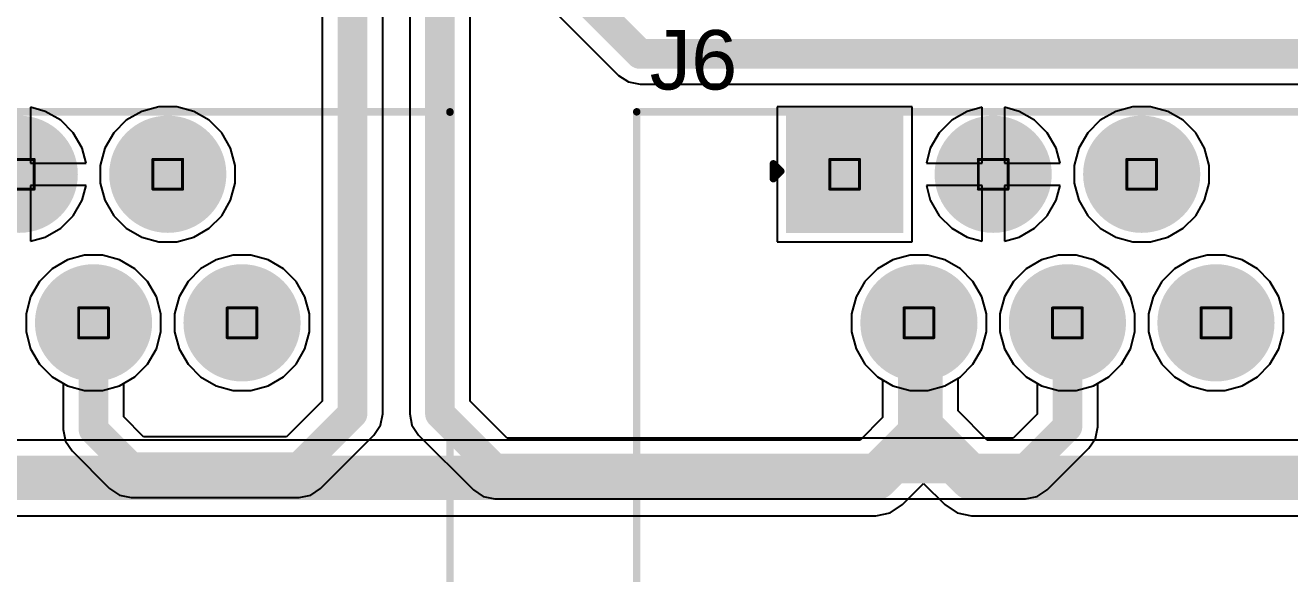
# Model space of a CAD drawing. Header units: inches. Extents: x -18 to 237, y -41 to 211.
# Drawn here: x 10.94 to 32.57, y 9.31 to 18.68 of the extents above; entities that cross this region are included whole.
import ezdxf

# ---------------------------------------------------------------- set-up
doc = ezdxf.new("R2010")
doc.units = ezdxf.units.IN
for name, color, linetype in [('Bottom Layer', 5, 'Continuous'), ('Bottom Solder', 6, 'Continuous'), ('Drill Drawing', 1, 'Continuous'), ('Multi-Layer', 9, 'Continuous'), ('Pad Holes', 156, 'Continuous'), ('Top Layer', 1, 'Continuous'), ('Top Overlay', 2, 'Continuous'), ('Top Solder', 216, 'Continuous')]:
    doc.layers.add(name, color=color, linetype=linetype)
doc.styles.add('Arial', font='', dxfattribs={"height": 0.2})
doc.styles.get('Arial').set_extended_font_data('Arial')

# ---------------------------------------------------------------- blocks, each defined once
blk = doc.blocks.new('DS1133_01_S60BPS_4')
at = {"layer": 'Bottom Layer'}
blk.add_hatch(color=5, dxfattribs=at).paths.add_polyline_path([(-4.075, 2.17), (-2.275, 2.17), (-2.275, 0.37), (-4.075, 0.37)])
h = blk.add_hatch(color=5, dxfattribs=at)
edge = h.paths.add_edge_path()
edge.add_arc((-0.635, 1.27), 0.9, 0, 360)
h = blk.add_hatch(color=5, dxfattribs=at)
edge = h.paths.add_edge_path()
edge.add_arc((1.905, 1.27), 0.9, 0, 360)
h = blk.add_hatch(color=5, dxfattribs=at)
edge = h.paths.add_edge_path()
edge.add_arc((-1.905, -1.27), 0.9, 0, 360)
h = blk.add_hatch(color=5, dxfattribs=at)
edge = h.paths.add_edge_path()
edge.add_arc((0.635, -1.27), 0.9, 0, 360)
h = blk.add_hatch(color=5, dxfattribs=at)
edge = h.paths.add_edge_path()
edge.add_arc((3.175, -1.27), 0.9, 0, 360)
at = {"layer": 'Bottom Solder'}
blk.add_hatch(color=6, dxfattribs=at).paths.add_polyline_path([(-4.177, 2.272), (-2.173, 2.272), (-2.173, 0.268), (-4.177, 0.268)])
h = blk.add_hatch(color=6, dxfattribs=at)
edge = h.paths.add_edge_path()
edge.add_arc((-0.635, 1.27), 1.002, 0, 360)
h = blk.add_hatch(color=6, dxfattribs=at)
edge = h.paths.add_edge_path()
edge.add_arc((1.905, 1.27), 1.002, 0, 360)
h = blk.add_hatch(color=6, dxfattribs=at)
edge = h.paths.add_edge_path()
edge.add_arc((-1.905, -1.27), 1.002, 0, 360)
h = blk.add_hatch(color=6, dxfattribs=at)
edge = h.paths.add_edge_path()
edge.add_arc((0.635, -1.27), 1.002, 0, 360)
h = blk.add_hatch(color=6, dxfattribs=at)
edge = h.paths.add_edge_path()
edge.add_arc((3.175, -1.27), 1.002, 0, 360)
h = blk.add_hatch(color=6, dxfattribs=at)
edge = h.paths.add_edge_path()
edge.add_arc((-5.08, -7.62), 0.102, 0, 360)
h = blk.add_hatch(color=6, dxfattribs=at)
edge = h.paths.add_edge_path()
edge.add_arc((5.08, -7.62), 0.102, 0, 360)
at = {"layer": 'Multi-Layer'}
blk.add_hatch(color=9, dxfattribs=at).paths.add_polyline_path([(-4.075, 2.17), (-2.275, 2.17), (-2.275, 0.37), (-4.075, 0.37)])
h = blk.add_hatch(color=9, dxfattribs=at)
edge = h.paths.add_edge_path()
edge.add_arc((-0.635, 1.27), 0.9, 0, 360)
h = blk.add_hatch(color=9, dxfattribs=at)
edge = h.paths.add_edge_path()
edge.add_arc((1.905, 1.27), 0.9, 0, 360)
h = blk.add_hatch(color=9, dxfattribs=at)
edge = h.paths.add_edge_path()
edge.add_arc((-1.905, -1.27), 0.9, 0, 360)
h = blk.add_hatch(color=9, dxfattribs=at)
edge = h.paths.add_edge_path()
edge.add_arc((0.635, -1.27), 0.9, 0, 360)
h = blk.add_hatch(color=9, dxfattribs=at)
edge = h.paths.add_edge_path()
edge.add_arc((3.175, -1.27), 0.9, 0, 360)
at = {"layer": 'Pad Holes'}
h = blk.add_hatch(color=7, dxfattribs=at)
edge = h.paths.add_edge_path()
edge.add_arc((-3.175, 1.27), 0.51, 0, 360)
h = blk.add_hatch(color=7, dxfattribs=at)
edge = h.paths.add_edge_path()
edge.add_arc((-0.635, 1.27), 0.51, 0, 360)
h = blk.add_hatch(color=7, dxfattribs=at)
edge = h.paths.add_edge_path()
edge.add_arc((1.905, 1.27), 0.51, 0, 360)
h = blk.add_hatch(color=7, dxfattribs=at)
edge = h.paths.add_edge_path()
edge.add_arc((-1.905, -1.27), 0.51, 0, 360)
h = blk.add_hatch(color=7, dxfattribs=at)
edge = h.paths.add_edge_path()
edge.add_arc((0.635, -1.27), 0.51, 0, 360)
h = blk.add_hatch(color=7, dxfattribs=at)
edge = h.paths.add_edge_path()
edge.add_arc((3.175, -1.27), 0.51, 0, 360)
h = blk.add_hatch(color=7, dxfattribs=at)
edge = h.paths.add_edge_path()
edge.add_arc((-5.08, -7.62), 1.585, 0, 360)
h = blk.add_hatch(color=7, dxfattribs=at)
edge = h.paths.add_edge_path()
edge.add_arc((5.08, -7.62), 1.585, 0, 360)
at = {"layer": 'Top Layer'}
blk.add_hatch(color=1, dxfattribs=at).paths.add_polyline_path([(-4.075, 2.17), (-2.275, 2.17), (-2.275, 0.37), (-4.075, 0.37)])
h = blk.add_hatch(color=1, dxfattribs=at)
edge = h.paths.add_edge_path()
edge.add_arc((-0.635, 1.27), 0.9, 0, 360)
h = blk.add_hatch(color=1, dxfattribs=at)
edge = h.paths.add_edge_path()
edge.add_arc((1.905, 1.27), 0.9, 0, 360)
h = blk.add_hatch(color=1, dxfattribs=at)
edge = h.paths.add_edge_path()
edge.add_arc((-1.905, -1.27), 0.9, 0, 360)
h = blk.add_hatch(color=1, dxfattribs=at)
edge = h.paths.add_edge_path()
edge.add_arc((0.635, -1.27), 0.9, 0, 360)
h = blk.add_hatch(color=1, dxfattribs=at)
edge = h.paths.add_edge_path()
edge.add_arc((3.175, -1.27), 0.9, 0, 360)
at = {"layer": 'Top Solder'}
blk.add_hatch(color=216, dxfattribs=at).paths.add_polyline_path([(-4.177, 2.272), (-2.173, 2.272), (-2.173, 0.268), (-4.177, 0.268)])
h = blk.add_hatch(color=216, dxfattribs=at)
edge = h.paths.add_edge_path()
edge.add_arc((-0.635, 1.27), 1.002, 0, 360)
h = blk.add_hatch(color=216, dxfattribs=at)
edge = h.paths.add_edge_path()
edge.add_arc((1.905, 1.27), 1.002, 0, 360)
h = blk.add_hatch(color=216, dxfattribs=at)
edge = h.paths.add_edge_path()
edge.add_arc((-1.905, -1.27), 1.002, 0, 360)
h = blk.add_hatch(color=216, dxfattribs=at)
edge = h.paths.add_edge_path()
edge.add_arc((0.635, -1.27), 1.002, 0, 360)
h = blk.add_hatch(color=216, dxfattribs=at)
edge = h.paths.add_edge_path()
edge.add_arc((3.175, -1.27), 1.002, 0, 360)
h = blk.add_hatch(color=216, dxfattribs=at)
edge = h.paths.add_edge_path()
edge.add_arc((-5.08, -7.62), 0.102, 0, 360)
h = blk.add_hatch(color=216, dxfattribs=at)
edge = h.paths.add_edge_path()
edge.add_arc((5.08, -7.62), 0.102, 0, 360)
at = {"layer": 'Top Overlay'}
for points in [[(-6.731, 2.337, 0.127, 0.127, 0), (6.731, 2.337, 0.127, 0.127, 0)], [(-6.731, -6.528, 0.127, 0.127, 0), (-6.731, 2.337, 0.127, 0.127, 0)], [(6.731, -6.533, 0.127, 0.127, 0), (6.731, 2.331, 0.127, 0.127, 0)], [(-4.394, 1.194, 0.127, 0.127, 0), (-4.394, 1.448, 0.127, 0.127, 0)], [(-4.394, 1.448, 0.127, 0.127, 0), (-4.267, 1.321, 0.127, 0.127, 0)], [(-4.394, 1.194, 0.127, 0.127, 0), (-4.267, 1.321, 0.127, 0.127, 0)], [(-6.731, -18.339, 0.127, 0.127, 0), (-6.731, -8.712, 0.127, 0.127, 0)], [(6.731, -18.339, 0.127, 0.127, 0), (6.731, -8.712, 0.127, 0.127, 0)], [(-5.131, -17.196, 0.254, 0.254, 0), (-4.826, -16.891, 0.254, 0.254, 0)], [(-4.826, -16.891, 0.254, 0.254, 0), (-3.759, -16.891, 0.254, 0.254, 0)], [(-5.131, -18.059, 0.254, 0.254, 0), (-5.131, -17.196, 0.254, 0.254, 0)], [(-6.731, -18.339, 0.127, 0.127, 0), (6.731, -18.339, 0.127, 0.127, 0)]]:
    blk.add_lwpolyline(points, format="xyseb", dxfattribs=at)
for points in [[(-6.763, 2.337, 0.0635, 0.0635, 1), (-6.699, 2.337, 0.0635, 0.0635, 1)], [(-6.763, 2.337, 0.0635, 0.0635, 1), (-6.699, 2.337, 0.0635, 0.0635, 1)], [(6.699, 2.337, 0.0635, 0.0635, 1), (6.763, 2.337, 0.0635, 0.0635, 1)], [(6.699, 2.331, 0.0635, 0.0635, 1), (6.763, 2.331, 0.0635, 0.0635, 1)], [(-4.426, 1.448, 0.0635, 0.0635, 1), (-4.362, 1.448, 0.0635, 0.0635, 1)], [(-4.426, 1.448, 0.0635, 0.0635, 1), (-4.362, 1.448, 0.0635, 0.0635, 1)], [(-4.299, 1.321, 0.0635, 0.0635, 1), (-4.235, 1.321, 0.0635, 0.0635, 1)], [(-4.299, 1.321, 0.0635, 0.0635, 1), (-4.235, 1.321, 0.0635, 0.0635, 1)], [(-4.426, 1.194, 0.0635, 0.0635, 1), (-4.362, 1.194, 0.0635, 0.0635, 1)], [(-4.426, 1.194, 0.0635, 0.0635, 1), (-4.362, 1.194, 0.0635, 0.0635, 1)], [(-6.763, -6.528, 0.0635, 0.0635, 1), (-6.699, -6.528, 0.0635, 0.0635, 1)], [(6.699, -6.533, 0.0635, 0.0635, 1), (6.763, -6.533, 0.0635, 0.0635, 1)], [(-6.763, -8.712, 0.0635, 0.0635, 1), (-6.699, -8.712, 0.0635, 0.0635, 1)], [(6.699, -8.712, 0.0635, 0.0635, 1), (6.763, -8.712, 0.0635, 0.0635, 1)], [(-4.889, -16.891, 0.127, 0.127, 1), (-4.762, -16.891, 0.127, 0.127, 1)], [(-4.889, -16.891, 0.127, 0.127, 1), (-4.762, -16.891, 0.127, 0.127, 1)], [(-3.823, -16.891, 0.127, 0.127, 1), (-3.696, -16.891, 0.127, 0.127, 1)], [(-5.194, -17.196, 0.127, 0.127, 1), (-5.067, -17.196, 0.127, 0.127, 1)], [(-5.194, -17.196, 0.127, 0.127, 1), (-5.067, -17.196, 0.127, 0.127, 1)], [(-5.194, -18.059, 0.127, 0.127, 1), (-5.067, -18.059, 0.127, 0.127, 1)], [(-6.763, -18.339, 0.0635, 0.0635, 1), (-6.699, -18.339, 0.0635, 0.0635, 1)], [(-6.763, -18.339, 0.0635, 0.0635, 1), (-6.699, -18.339, 0.0635, 0.0635, 1)], [(6.699, -18.339, 0.0635, 0.0635, 1), (6.763, -18.339, 0.0635, 0.0635, 1)], [(6.699, -18.339, 0.0635, 0.0635, 1), (6.763, -18.339, 0.0635, 0.0635, 1)]]:
    blk.add_lwpolyline(points, format="xyseb", close=True, dxfattribs=at)
at = {"layer": 'Top Overlay', "style": 'Arial'}
blk.add_text('PCB Edge', height=1, dxfattribs=at).set_placement((-3.429, -17.472))
blk = doc.blocks.new('DS1133_01_S60BPS_6')
at = {"layer": 'Bottom Layer'}
blk.add_hatch(color=5, dxfattribs=at).paths.add_polyline_path([(-4.075, 2.17), (-2.275, 2.17), (-2.275, 0.37), (-4.075, 0.37)])
h = blk.add_hatch(color=5, dxfattribs=at)
edge = h.paths.add_edge_path()
edge.add_arc((-0.635, 1.27), 0.9, 0, 360)
h = blk.add_hatch(color=5, dxfattribs=at)
edge = h.paths.add_edge_path()
edge.add_arc((1.905, 1.27), 0.9, 0, 360)
h = blk.add_hatch(color=5, dxfattribs=at)
edge = h.paths.add_edge_path()
edge.add_arc((-1.905, -1.27), 0.9, 0, 360)
h = blk.add_hatch(color=5, dxfattribs=at)
edge = h.paths.add_edge_path()
edge.add_arc((0.635, -1.27), 0.9, 0, 360)
h = blk.add_hatch(color=5, dxfattribs=at)
edge = h.paths.add_edge_path()
edge.add_arc((3.175, -1.27), 0.9, 0, 360)
at = {"layer": 'Bottom Solder'}
blk.add_hatch(color=6, dxfattribs=at).paths.add_polyline_path([(-4.177, 2.272), (-2.173, 2.272), (-2.173, 0.268), (-4.177, 0.268)])
h = blk.add_hatch(color=6, dxfattribs=at)
edge = h.paths.add_edge_path()
edge.add_arc((-0.635, 1.27), 1.002, 0, 360)
h = blk.add_hatch(color=6, dxfattribs=at)
edge = h.paths.add_edge_path()
edge.add_arc((1.905, 1.27), 1.002, 0, 360)
h = blk.add_hatch(color=6, dxfattribs=at)
edge = h.paths.add_edge_path()
edge.add_arc((-1.905, -1.27), 1.002, 0, 360)
h = blk.add_hatch(color=6, dxfattribs=at)
edge = h.paths.add_edge_path()
edge.add_arc((0.635, -1.27), 1.002, 0, 360)
h = blk.add_hatch(color=6, dxfattribs=at)
edge = h.paths.add_edge_path()
edge.add_arc((3.175, -1.27), 1.002, 0, 360)
h = blk.add_hatch(color=6, dxfattribs=at)
edge = h.paths.add_edge_path()
edge.add_arc((-5.08, -7.62), 0.102, 0, 360)
h = blk.add_hatch(color=6, dxfattribs=at)
edge = h.paths.add_edge_path()
edge.add_arc((5.08, -7.62), 0.102, 0, 360)
at = {"layer": 'Multi-Layer'}
blk.add_hatch(color=9, dxfattribs=at).paths.add_polyline_path([(-4.075, 2.17), (-2.275, 2.17), (-2.275, 0.37), (-4.075, 0.37)])
h = blk.add_hatch(color=9, dxfattribs=at)
edge = h.paths.add_edge_path()
edge.add_arc((-0.635, 1.27), 0.9, 0, 360)
h = blk.add_hatch(color=9, dxfattribs=at)
edge = h.paths.add_edge_path()
edge.add_arc((1.905, 1.27), 0.9, 0, 360)
h = blk.add_hatch(color=9, dxfattribs=at)
edge = h.paths.add_edge_path()
edge.add_arc((-1.905, -1.27), 0.9, 0, 360)
h = blk.add_hatch(color=9, dxfattribs=at)
edge = h.paths.add_edge_path()
edge.add_arc((0.635, -1.27), 0.9, 0, 360)
h = blk.add_hatch(color=9, dxfattribs=at)
edge = h.paths.add_edge_path()
edge.add_arc((3.175, -1.27), 0.9, 0, 360)
at = {"layer": 'Pad Holes'}
h = blk.add_hatch(color=7, dxfattribs=at)
edge = h.paths.add_edge_path()
edge.add_arc((-3.175, 1.27), 0.51, 0, 360)
h = blk.add_hatch(color=7, dxfattribs=at)
edge = h.paths.add_edge_path()
edge.add_arc((-0.635, 1.27), 0.51, 0, 360)
h = blk.add_hatch(color=7, dxfattribs=at)
edge = h.paths.add_edge_path()
edge.add_arc((1.905, 1.27), 0.51, 0, 360)
h = blk.add_hatch(color=7, dxfattribs=at)
edge = h.paths.add_edge_path()
edge.add_arc((-1.905, -1.27), 0.51, 0, 360)
h = blk.add_hatch(color=7, dxfattribs=at)
edge = h.paths.add_edge_path()
edge.add_arc((0.635, -1.27), 0.51, 0, 360)
h = blk.add_hatch(color=7, dxfattribs=at)
edge = h.paths.add_edge_path()
edge.add_arc((3.175, -1.27), 0.51, 0, 360)
h = blk.add_hatch(color=7, dxfattribs=at)
edge = h.paths.add_edge_path()
edge.add_arc((-5.08, -7.62), 1.585, 0, 360)
h = blk.add_hatch(color=7, dxfattribs=at)
edge = h.paths.add_edge_path()
edge.add_arc((5.08, -7.62), 1.585, 0, 360)
at = {"layer": 'Top Layer'}
blk.add_hatch(color=1, dxfattribs=at).paths.add_polyline_path([(-4.075, 2.17), (-2.275, 2.17), (-2.275, 0.37), (-4.075, 0.37)])
h = blk.add_hatch(color=1, dxfattribs=at)
edge = h.paths.add_edge_path()
edge.add_arc((-0.635, 1.27), 0.9, 0, 360)
h = blk.add_hatch(color=1, dxfattribs=at)
edge = h.paths.add_edge_path()
edge.add_arc((1.905, 1.27), 0.9, 0, 360)
h = blk.add_hatch(color=1, dxfattribs=at)
edge = h.paths.add_edge_path()
edge.add_arc((-1.905, -1.27), 0.9, 0, 360)
h = blk.add_hatch(color=1, dxfattribs=at)
edge = h.paths.add_edge_path()
edge.add_arc((0.635, -1.27), 0.9, 0, 360)
h = blk.add_hatch(color=1, dxfattribs=at)
edge = h.paths.add_edge_path()
edge.add_arc((3.175, -1.27), 0.9, 0, 360)
at = {"layer": 'Top Solder'}
blk.add_hatch(color=216, dxfattribs=at).paths.add_polyline_path([(-4.177, 2.272), (-2.173, 2.272), (-2.173, 0.268), (-4.177, 0.268)])
h = blk.add_hatch(color=216, dxfattribs=at)
edge = h.paths.add_edge_path()
edge.add_arc((-0.635, 1.27), 1.002, 0, 360)
h = blk.add_hatch(color=216, dxfattribs=at)
edge = h.paths.add_edge_path()
edge.add_arc((1.905, 1.27), 1.002, 0, 360)
h = blk.add_hatch(color=216, dxfattribs=at)
edge = h.paths.add_edge_path()
edge.add_arc((-1.905, -1.27), 1.002, 0, 360)
h = blk.add_hatch(color=216, dxfattribs=at)
edge = h.paths.add_edge_path()
edge.add_arc((0.635, -1.27), 1.002, 0, 360)
h = blk.add_hatch(color=216, dxfattribs=at)
edge = h.paths.add_edge_path()
edge.add_arc((3.175, -1.27), 1.002, 0, 360)
h = blk.add_hatch(color=216, dxfattribs=at)
edge = h.paths.add_edge_path()
edge.add_arc((-5.08, -7.62), 0.102, 0, 360)
h = blk.add_hatch(color=216, dxfattribs=at)
edge = h.paths.add_edge_path()
edge.add_arc((5.08, -7.62), 0.102, 0, 360)
at = {"layer": 'Top Overlay'}
for points in [[(-6.731, 2.337, 0.127, 0.127, 0), (6.731, 2.337, 0.127, 0.127, 0)], [(-6.731, -6.528, 0.127, 0.127, 0), (-6.731, 2.337, 0.127, 0.127, 0)], [(6.731, -6.533, 0.127, 0.127, 0), (6.731, 2.331, 0.127, 0.127, 0)], [(-4.394, 1.194, 0.127, 0.127, 0), (-4.394, 1.448, 0.127, 0.127, 0)], [(-4.394, 1.448, 0.127, 0.127, 0), (-4.267, 1.321, 0.127, 0.127, 0)], [(-4.394, 1.194, 0.127, 0.127, 0), (-4.267, 1.321, 0.127, 0.127, 0)], [(-6.731, -18.339, 0.127, 0.127, 0), (-6.731, -8.712, 0.127, 0.127, 0)], [(6.731, -18.339, 0.127, 0.127, 0), (6.731, -8.712, 0.127, 0.127, 0)], [(-5.131, -17.196, 0.254, 0.254, 0), (-4.826, -16.891, 0.254, 0.254, 0)], [(-4.826, -16.891, 0.254, 0.254, 0), (-3.759, -16.891, 0.254, 0.254, 0)], [(-5.131, -18.059, 0.254, 0.254, 0), (-5.131, -17.196, 0.254, 0.254, 0)], [(-6.731, -18.339, 0.127, 0.127, 0), (6.731, -18.339, 0.127, 0.127, 0)]]:
    blk.add_lwpolyline(points, format="xyseb", dxfattribs=at)
for points in [[(-6.763, 2.337, 0.0635, 0.0635, 1), (-6.699, 2.337, 0.0635, 0.0635, 1)], [(-6.763, 2.337, 0.0635, 0.0635, 1), (-6.699, 2.337, 0.0635, 0.0635, 1)], [(6.699, 2.337, 0.0635, 0.0635, 1), (6.763, 2.337, 0.0635, 0.0635, 1)], [(6.699, 2.331, 0.0635, 0.0635, 1), (6.763, 2.331, 0.0635, 0.0635, 1)], [(-4.426, 1.448, 0.0635, 0.0635, 1), (-4.362, 1.448, 0.0635, 0.0635, 1)], [(-4.426, 1.448, 0.0635, 0.0635, 1), (-4.362, 1.448, 0.0635, 0.0635, 1)], [(-4.299, 1.321, 0.0635, 0.0635, 1), (-4.235, 1.321, 0.0635, 0.0635, 1)], [(-4.299, 1.321, 0.0635, 0.0635, 1), (-4.235, 1.321, 0.0635, 0.0635, 1)], [(-4.426, 1.194, 0.0635, 0.0635, 1), (-4.362, 1.194, 0.0635, 0.0635, 1)], [(-4.426, 1.194, 0.0635, 0.0635, 1), (-4.362, 1.194, 0.0635, 0.0635, 1)], [(-6.763, -6.528, 0.0635, 0.0635, 1), (-6.699, -6.528, 0.0635, 0.0635, 1)], [(6.699, -6.533, 0.0635, 0.0635, 1), (6.763, -6.533, 0.0635, 0.0635, 1)], [(-6.763, -8.712, 0.0635, 0.0635, 1), (-6.699, -8.712, 0.0635, 0.0635, 1)], [(6.699, -8.712, 0.0635, 0.0635, 1), (6.763, -8.712, 0.0635, 0.0635, 1)], [(-4.889, -16.891, 0.127, 0.127, 1), (-4.762, -16.891, 0.127, 0.127, 1)], [(-4.889, -16.891, 0.127, 0.127, 1), (-4.762, -16.891, 0.127, 0.127, 1)], [(-3.823, -16.891, 0.127, 0.127, 1), (-3.696, -16.891, 0.127, 0.127, 1)], [(-5.194, -17.196, 0.127, 0.127, 1), (-5.067, -17.196, 0.127, 0.127, 1)], [(-5.194, -17.196, 0.127, 0.127, 1), (-5.067, -17.196, 0.127, 0.127, 1)], [(-5.194, -18.059, 0.127, 0.127, 1), (-5.067, -18.059, 0.127, 0.127, 1)], [(-6.763, -18.339, 0.0635, 0.0635, 1), (-6.699, -18.339, 0.0635, 0.0635, 1)], [(-6.763, -18.339, 0.0635, 0.0635, 1), (-6.699, -18.339, 0.0635, 0.0635, 1)], [(6.699, -18.339, 0.0635, 0.0635, 1), (6.763, -18.339, 0.0635, 0.0635, 1)], [(6.699, -18.339, 0.0635, 0.0635, 1), (6.763, -18.339, 0.0635, 0.0635, 1)]]:
    blk.add_lwpolyline(points, format="xyseb", close=True, dxfattribs=at)
at = {"layer": 'Top Overlay', "style": 'Arial'}
blk.add_text('PCB Edge', height=1, dxfattribs=at).set_placement((-3.429, -17.472))

msp = doc.modelspace()

# ---------------------------------------------------------------- linework, layer by layer
at = {"layer": 'Bottom Layer'}
for p, q in [((11.284, 17.209), (11.03, 17.278)), ((11.03, 17.278), (11.03, 16.324)), ((11.548, 17.057), (11.284, 17.209)), ((12.934, 17.209), (12.67, 17.057)), ((13.227, 17.288), (12.934, 17.209)), ((13.531, 17.288), (13.227, 17.288)), ((13.824, 17.209), (13.531, 17.288)), ((14.088, 17.057), (13.824, 17.209)), ((26.109, 17.288), (23.801, 17.288)), ((23.801, 17.288), (23.801, 14.98)), ((26.109, 14.98), (26.109, 17.288)), ((27.05, 17.209), (26.787, 17.057)), ((27.305, 17.278), (27.05, 17.209)), ((27.305, 16.324), (27.305, 17.278)), ((27.941, 17.209), (27.686, 17.278)), ((27.686, 17.278), (27.686, 16.324)), ((28.204, 17.057), (27.941, 17.209)), ((29.59, 17.209), (29.327, 17.057)), ((29.883, 17.288), (29.59, 17.209)), ((30.187, 17.288), (29.883, 17.288)), ((30.481, 17.209), (30.187, 17.288)), ((30.744, 17.057), (30.481, 17.209)), ((11.762, 16.843), (11.548, 17.057)), ((12.67, 17.057), (12.456, 16.843)), ((14.302, 16.843), (14.088, 17.057)), ((26.787, 17.057), (26.572, 16.843)), ((28.419, 16.843), (28.204, 17.057)), ((29.327, 17.057), (29.112, 16.843)), ((30.959, 16.843), (30.744, 17.057)), ((11.914, 16.579), (11.762, 16.843)), ((12.456, 16.843), (12.304, 16.579)), ((14.454, 16.579), (14.302, 16.843)), ((26.572, 16.843), (26.42, 16.579)), ((28.571, 16.579), (28.419, 16.843)), ((29.112, 16.843), (28.96, 16.579)), ((31.111, 16.579), (30.959, 16.843)), ((11.983, 16.324), (11.914, 16.579)), ((12.304, 16.579), (12.225, 16.286)), ((14.533, 16.286), (14.454, 16.579)), ((26.42, 16.579), (26.352, 16.324)), ((28.639, 16.324), (28.571, 16.579)), ((28.96, 16.579), (28.881, 16.286)), ((31.189, 16.286), (31.111, 16.579)), ((11.03, 16.324), (11.983, 16.324)), ((12.225, 16.286), (12.225, 15.982)), ((14.533, 15.982), (14.533, 16.286)), ((26.352, 16.324), (27.305, 16.324)), ((27.686, 16.324), (28.639, 16.324)), ((28.881, 16.286), (28.881, 15.982)), ((31.189, 15.982), (31.189, 16.286)), ((11.983, 15.943), (11.03, 15.943)), ((11.03, 15.943), (11.03, 14.99)), ((11.914, 15.689), (11.983, 15.943)), ((12.225, 15.982), (12.304, 15.689)), ((14.454, 15.689), (14.533, 15.982)), ((27.305, 15.943), (26.352, 15.943)), ((26.352, 15.943), (26.42, 15.689)), ((27.305, 14.99), (27.305, 15.943)), ((28.639, 15.943), (27.686, 15.943)), ((27.686, 15.943), (27.686, 14.99)), ((28.571, 15.689), (28.639, 15.943)), ((28.881, 15.982), (28.96, 15.689)), ((31.111, 15.689), (31.189, 15.982)), ((11.762, 15.425), (11.914, 15.689)), ((12.304, 15.689), (12.456, 15.425)), ((14.302, 15.425), (14.454, 15.689)), ((26.42, 15.689), (26.572, 15.425)), ((28.419, 15.425), (28.571, 15.689)), ((28.96, 15.689), (29.112, 15.425)), ((30.959, 15.425), (31.111, 15.689)), ((11.548, 15.211), (11.762, 15.425)), ((12.456, 15.425), (12.67, 15.211)), ((14.088, 15.211), (14.302, 15.425)), ((26.572, 15.425), (26.787, 15.211)), ((28.204, 15.211), (28.419, 15.425)), ((29.112, 15.425), (29.327, 15.211)), ((30.744, 15.211), (30.959, 15.425)), ((11.284, 15.059), (11.548, 15.211)), ((12.67, 15.211), (12.934, 15.059)), ((13.824, 15.059), (14.088, 15.211)), ((26.787, 15.211), (27.05, 15.059)), ((27.941, 15.059), (28.204, 15.211)), ((29.327, 15.211), (29.59, 15.059)), ((30.481, 15.059), (30.744, 15.211)), ((11.03, 14.99), (11.284, 15.059)), ((12.934, 15.059), (13.227, 14.98)), ((13.227, 14.98), (13.531, 14.98)), ((13.531, 14.98), (13.824, 15.059)), ((23.801, 14.98), (26.109, 14.98)), ((27.05, 15.059), (27.305, 14.99)), ((27.686, 14.99), (27.941, 15.059)), ((29.59, 15.059), (29.883, 14.98)), ((29.883, 14.98), (30.187, 14.98)), ((30.187, 14.98), (30.481, 15.059)), ((11.957, 14.748), (11.664, 14.669)), ((12.261, 14.748), (11.957, 14.748)), ((12.554, 14.669), (12.261, 14.748)), ((14.497, 14.748), (14.204, 14.669)), ((14.801, 14.748), (14.497, 14.748)), ((15.094, 14.669), (14.801, 14.748)), ((26.073, 14.748), (25.78, 14.669)), ((26.377, 14.748), (26.073, 14.748)), ((26.671, 14.669), (26.377, 14.748)), ((28.613, 14.748), (28.32, 14.669)), ((28.917, 14.748), (28.613, 14.748)), ((29.211, 14.669), (28.917, 14.748)), ((31.153, 14.748), (30.86, 14.669)), ((31.457, 14.748), (31.153, 14.748)), ((31.751, 14.669), (31.457, 14.748)), ((11.4, 14.517), (11.186, 14.303)), ((11.664, 14.669), (11.4, 14.517)), ((12.818, 14.517), (12.554, 14.669)), ((13.032, 14.303), (12.818, 14.517)), ((13.94, 14.517), (13.726, 14.303)), ((14.204, 14.669), (13.94, 14.517)), ((15.358, 14.517), (15.094, 14.669)), ((15.572, 14.303), (15.358, 14.517)), ((25.517, 14.517), (25.302, 14.303)), ((25.78, 14.669), (25.517, 14.517)), ((26.934, 14.517), (26.671, 14.669)), ((27.149, 14.303), (26.934, 14.517)), ((28.057, 14.517), (27.842, 14.303)), ((28.32, 14.669), (28.057, 14.517)), ((29.474, 14.517), (29.211, 14.669)), ((29.689, 14.303), (29.474, 14.517)), ((30.597, 14.517), (30.382, 14.303)), ((30.86, 14.669), (30.597, 14.517)), ((32.014, 14.517), (31.751, 14.669)), ((32.229, 14.303), (32.014, 14.517)), ((11.186, 14.303), (11.034, 14.039)), ((13.184, 14.039), (13.032, 14.303)), ((13.726, 14.303), (13.574, 14.039)), ((15.724, 14.039), (15.572, 14.303)), ((25.302, 14.303), (25.15, 14.039)), ((27.301, 14.039), (27.149, 14.303)), ((27.842, 14.303), (27.69, 14.039)), ((29.841, 14.039), (29.689, 14.303)), ((30.382, 14.303), (30.23, 14.039)), ((32.381, 14.039), (32.229, 14.303)), ((11.034, 14.039), (10.955, 13.746)), ((13.263, 13.746), (13.184, 14.039)), ((13.574, 14.039), (13.495, 13.746)), ((15.803, 13.746), (15.724, 14.039)), ((25.15, 14.039), (25.071, 13.746)), ((27.379, 13.746), (27.301, 14.039)), ((27.69, 14.039), (27.611, 13.746)), ((29.919, 13.746), (29.841, 14.039)), ((30.23, 14.039), (30.151, 13.746)), ((32.459, 13.746), (32.381, 14.039)), ((10.955, 13.746), (10.955, 13.442)), ((13.263, 13.442), (13.263, 13.746)), ((13.495, 13.746), (13.495, 13.442)), ((15.803, 13.442), (15.803, 13.746)), ((25.071, 13.746), (25.071, 13.442)), ((27.379, 13.442), (27.379, 13.746)), ((27.611, 13.746), (27.611, 13.442)), ((29.919, 13.442), (29.919, 13.746)), ((30.151, 13.746), (30.151, 13.442)), ((32.459, 13.442), (32.459, 13.746)), ((10.955, 13.442), (11.034, 13.149)), ((13.184, 13.149), (13.263, 13.442)), ((13.495, 13.442), (13.574, 13.149)), ((15.724, 13.149), (15.803, 13.442)), ((25.071, 13.442), (25.15, 13.149)), ((27.301, 13.149), (27.379, 13.442)), ((27.611, 13.442), (27.69, 13.149)), ((29.841, 13.149), (29.919, 13.442)), ((30.151, 13.442), (30.23, 13.149)), ((32.381, 13.149), (32.459, 13.442)), ((11.034, 13.149), (11.186, 12.885)), ((13.032, 12.885), (13.184, 13.149)), ((13.574, 13.149), (13.726, 12.885)), ((15.572, 12.885), (15.724, 13.149)), ((25.15, 13.149), (25.302, 12.885)), ((27.149, 12.885), (27.301, 13.149)), ((27.69, 13.149), (27.842, 12.885)), ((29.689, 12.885), (29.841, 13.149)), ((30.23, 13.149), (30.382, 12.885)), ((32.229, 12.885), (32.381, 13.149)), ((11.186, 12.885), (11.4, 12.671)), ((12.818, 12.671), (13.032, 12.885)), ((13.726, 12.885), (13.94, 12.671)), ((15.358, 12.671), (15.572, 12.885)), ((25.302, 12.885), (25.517, 12.671)), ((26.934, 12.671), (27.149, 12.885)), ((27.842, 12.885), (28.057, 12.671)), ((29.474, 12.671), (29.689, 12.885)), ((30.382, 12.885), (30.597, 12.671)), ((32.014, 12.671), (32.229, 12.885)), ((11.4, 12.671), (11.664, 12.519)), ((12.554, 12.519), (12.818, 12.671)), ((13.94, 12.671), (14.204, 12.519)), ((15.094, 12.519), (15.358, 12.671)), ((25.517, 12.671), (25.601, 12.622)), ((25.601, 12.622), (25.601, 11.974)), ((26.896, 12.649), (26.934, 12.671)), ((26.896, 12.09), (26.896, 12.649)), ((28.057, 12.671), (28.32, 12.519)), ((29.211, 12.519), (29.474, 12.671)), ((30.597, 12.671), (30.86, 12.519)), ((31.751, 12.519), (32.014, 12.671)), ((11.664, 12.519), (11.957, 12.44)), ((11.957, 12.44), (12.261, 12.44)), ((12.261, 12.44), (12.554, 12.519)), ((14.204, 12.519), (14.497, 12.44)), ((14.497, 12.44), (14.801, 12.44)), ((14.801, 12.44), (15.094, 12.519)), ((28.32, 12.519), (28.613, 12.44)), ((28.613, 12.44), (28.917, 12.44)), ((28.917, 12.44), (29.211, 12.519)), ((30.86, 12.519), (31.153, 12.44)), ((31.153, 12.44), (31.457, 12.44)), ((31.457, 12.44), (31.751, 12.519)), ((25.601, 11.974), (25.218, 11.591)), ((27.395, 11.591), (26.896, 12.09)), ((25.218, 11.591), (10.715, 11.591)), ((41.897, 11.591), (27.395, 11.591)), ((25.944, 10.486), (26.306, 10.848)), ((26.306, 10.848), (26.669, 10.486)), ((25.734, 10.346), (25.944, 10.486)), ((26.669, 10.486), (26.879, 10.346)), ((10.447, 10.297), (25.486, 10.297)), ((25.486, 10.297), (25.734, 10.346)), ((26.879, 10.346), (27.126, 10.297)), ((27.126, 10.297), (42.166, 10.297))]:
    msp.add_line(p, q, dxfattribs=at)
for points in [[(26.248, 11.822, 0.762, 0.762, 0), (26.248, 13.594, 0.762, 0.762, 0)], [(26.248, 11.706, 0.762, 0.762, 0), (26.248, 11.822, 0.762, 0.762, 0)], [(26.248, 11.822, 0.762, 0.762, 0), (27.126, 10.944, 0.762, 0.762, 0)], [(25.486, 10.944, 0.762, 0.762, 0), (26.248, 11.706, 0.762, 0.762, 0)], [(10.447, 10.944, 0.762, 0.762, 0), (25.486, 10.944, 0.762, 0.762, 0)], [(27.126, 10.944, 0.762, 0.762, 0), (42.166, 10.944, 0.762, 0.762, 0)]]:
    msp.add_lwpolyline(points, format="xyseb", dxfattribs=at)
for points in [[(26.058, 13.594, 0.381, 0.381, 1), (26.439, 13.594, 0.381, 0.381, 1)], [(26.058, 11.822, 0.381, 0.381, 1), (26.439, 11.822, 0.381, 0.381, 1)], [(26.058, 11.822, 0.381, 0.381, 1), (26.439, 11.822, 0.381, 0.381, 1)], [(26.058, 11.822, 0.381, 0.381, 1), (26.439, 11.822, 0.381, 0.381, 1)], [(26.058, 11.706, 0.381, 0.381, 1), (26.439, 11.706, 0.381, 0.381, 1)], [(26.058, 11.706, 0.381, 0.381, 1), (26.439, 11.706, 0.381, 0.381, 1)], [(25.296, 10.944, 0.381, 0.381, 1), (25.677, 10.944, 0.381, 0.381, 1)], [(25.296, 10.944, 0.381, 0.381, 1), (25.677, 10.944, 0.381, 0.381, 1)], [(26.936, 10.944, 0.381, 0.381, 1), (27.317, 10.944, 0.381, 0.381, 1)], [(26.936, 10.944, 0.381, 0.381, 1), (27.317, 10.944, 0.381, 0.381, 1)]]:
    msp.add_lwpolyline(points, format="xyseb", close=True, dxfattribs=at)
at = {"layer": 'Drill Drawing'}
for points in [[(10.585, 16.388, 0.0508, 0.0508, 0), (11.093, 16.388, 0.0508, 0.0508, 0)], [(11.093, 15.88, 0.0508, 0.0508, 0), (11.093, 16.388, 0.0508, 0.0508, 0)], [(13.125, 16.388, 0.0508, 0.0508, 0), (13.633, 16.388, 0.0508, 0.0508, 0)], [(13.125, 15.88, 0.0508, 0.0508, 0), (13.125, 16.388, 0.0508, 0.0508, 0)], [(13.633, 15.88, 0.0508, 0.0508, 0), (13.633, 16.388, 0.0508, 0.0508, 0)], [(24.701, 16.388, 0.0508, 0.0508, 0), (25.209, 16.388, 0.0508, 0.0508, 0)], [(24.701, 15.88, 0.0508, 0.0508, 0), (24.701, 16.388, 0.0508, 0.0508, 0)], [(25.209, 15.88, 0.0508, 0.0508, 0), (25.209, 16.388, 0.0508, 0.0508, 0)], [(27.241, 16.388, 0.0508, 0.0508, 0), (27.749, 16.388, 0.0508, 0.0508, 0)], [(27.241, 15.88, 0.0508, 0.0508, 0), (27.241, 16.388, 0.0508, 0.0508, 0)], [(27.749, 15.88, 0.0508, 0.0508, 0), (27.749, 16.388, 0.0508, 0.0508, 0)], [(29.781, 16.388, 0.0508, 0.0508, 0), (30.289, 16.388, 0.0508, 0.0508, 0)], [(29.781, 15.88, 0.0508, 0.0508, 0), (29.781, 16.388, 0.0508, 0.0508, 0)], [(30.289, 15.88, 0.0508, 0.0508, 0), (30.289, 16.388, 0.0508, 0.0508, 0)], [(10.585, 15.88, 0.0508, 0.0508, 0), (11.093, 15.88, 0.0508, 0.0508, 0)], [(13.125, 15.88, 0.0508, 0.0508, 0), (13.633, 15.88, 0.0508, 0.0508, 0)], [(24.701, 15.88, 0.0508, 0.0508, 0), (25.209, 15.88, 0.0508, 0.0508, 0)], [(27.241, 15.88, 0.0508, 0.0508, 0), (27.749, 15.88, 0.0508, 0.0508, 0)], [(29.781, 15.88, 0.0508, 0.0508, 0), (30.289, 15.88, 0.0508, 0.0508, 0)], [(11.855, 13.848, 0.0508, 0.0508, 0), (12.363, 13.848, 0.0508, 0.0508, 0)], [(11.855, 13.34, 0.0508, 0.0508, 0), (11.855, 13.848, 0.0508, 0.0508, 0)], [(12.363, 13.34, 0.0508, 0.0508, 0), (12.363, 13.848, 0.0508, 0.0508, 0)], [(14.395, 13.848, 0.0508, 0.0508, 0), (14.903, 13.848, 0.0508, 0.0508, 0)], [(14.395, 13.34, 0.0508, 0.0508, 0), (14.395, 13.848, 0.0508, 0.0508, 0)], [(14.903, 13.34, 0.0508, 0.0508, 0), (14.903, 13.848, 0.0508, 0.0508, 0)], [(25.971, 13.848, 0.0508, 0.0508, 0), (26.479, 13.848, 0.0508, 0.0508, 0)], [(25.971, 13.34, 0.0508, 0.0508, 0), (25.971, 13.848, 0.0508, 0.0508, 0)], [(26.479, 13.34, 0.0508, 0.0508, 0), (26.479, 13.848, 0.0508, 0.0508, 0)], [(28.511, 13.848, 0.0508, 0.0508, 0), (29.019, 13.848, 0.0508, 0.0508, 0)], [(28.511, 13.34, 0.0508, 0.0508, 0), (28.511, 13.848, 0.0508, 0.0508, 0)], [(29.019, 13.34, 0.0508, 0.0508, 0), (29.019, 13.848, 0.0508, 0.0508, 0)], [(31.051, 13.848, 0.0508, 0.0508, 0), (31.559, 13.848, 0.0508, 0.0508, 0)], [(31.051, 13.34, 0.0508, 0.0508, 0), (31.051, 13.848, 0.0508, 0.0508, 0)], [(31.559, 13.34, 0.0508, 0.0508, 0), (31.559, 13.848, 0.0508, 0.0508, 0)], [(11.855, 13.34, 0.0508, 0.0508, 0), (12.363, 13.34, 0.0508, 0.0508, 0)], [(14.395, 13.34, 0.0508, 0.0508, 0), (14.903, 13.34, 0.0508, 0.0508, 0)], [(25.971, 13.34, 0.0508, 0.0508, 0), (26.479, 13.34, 0.0508, 0.0508, 0)], [(28.511, 13.34, 0.0508, 0.0508, 0), (29.019, 13.34, 0.0508, 0.0508, 0)], [(31.051, 13.34, 0.0508, 0.0508, 0), (31.559, 13.34, 0.0508, 0.0508, 0)]]:
    msp.add_lwpolyline(points, format="xyseb", dxfattribs=at)
for points in [[(11.08, 16.388, 0.0254, 0.0254, 1), (11.106, 16.388, 0.0254, 0.0254, 1)], [(11.08, 16.388, 0.0254, 0.0254, 1), (11.106, 16.388, 0.0254, 0.0254, 1)], [(13.112, 16.388, 0.0254, 0.0254, 1), (13.138, 16.388, 0.0254, 0.0254, 1)], [(13.112, 16.388, 0.0254, 0.0254, 1), (13.138, 16.388, 0.0254, 0.0254, 1)], [(13.62, 16.388, 0.0254, 0.0254, 1), (13.646, 16.388, 0.0254, 0.0254, 1)], [(13.62, 16.388, 0.0254, 0.0254, 1), (13.646, 16.388, 0.0254, 0.0254, 1)], [(24.688, 16.388, 0.0254, 0.0254, 1), (24.714, 16.388, 0.0254, 0.0254, 1)], [(24.688, 16.388, 0.0254, 0.0254, 1), (24.714, 16.388, 0.0254, 0.0254, 1)], [(25.196, 16.388, 0.0254, 0.0254, 1), (25.222, 16.388, 0.0254, 0.0254, 1)], [(25.196, 16.388, 0.0254, 0.0254, 1), (25.222, 16.388, 0.0254, 0.0254, 1)], [(27.228, 16.388, 0.0254, 0.0254, 1), (27.254, 16.388, 0.0254, 0.0254, 1)], [(27.228, 16.388, 0.0254, 0.0254, 1), (27.254, 16.388, 0.0254, 0.0254, 1)], [(27.736, 16.388, 0.0254, 0.0254, 1), (27.762, 16.388, 0.0254, 0.0254, 1)], [(27.736, 16.388, 0.0254, 0.0254, 1), (27.762, 16.388, 0.0254, 0.0254, 1)], [(29.768, 16.388, 0.0254, 0.0254, 1), (29.794, 16.388, 0.0254, 0.0254, 1)], [(29.768, 16.388, 0.0254, 0.0254, 1), (29.794, 16.388, 0.0254, 0.0254, 1)], [(30.276, 16.388, 0.0254, 0.0254, 1), (30.302, 16.388, 0.0254, 0.0254, 1)], [(30.276, 16.388, 0.0254, 0.0254, 1), (30.302, 16.388, 0.0254, 0.0254, 1)], [(11.08, 15.88, 0.0254, 0.0254, 1), (11.106, 15.88, 0.0254, 0.0254, 1)], [(11.08, 15.88, 0.0254, 0.0254, 1), (11.106, 15.88, 0.0254, 0.0254, 1)], [(13.112, 15.88, 0.0254, 0.0254, 1), (13.138, 15.88, 0.0254, 0.0254, 1)], [(13.112, 15.88, 0.0254, 0.0254, 1), (13.138, 15.88, 0.0254, 0.0254, 1)], [(13.62, 15.88, 0.0254, 0.0254, 1), (13.646, 15.88, 0.0254, 0.0254, 1)], [(13.62, 15.88, 0.0254, 0.0254, 1), (13.646, 15.88, 0.0254, 0.0254, 1)], [(24.688, 15.88, 0.0254, 0.0254, 1), (24.714, 15.88, 0.0254, 0.0254, 1)], [(24.688, 15.88, 0.0254, 0.0254, 1), (24.714, 15.88, 0.0254, 0.0254, 1)], [(25.196, 15.88, 0.0254, 0.0254, 1), (25.222, 15.88, 0.0254, 0.0254, 1)], [(25.196, 15.88, 0.0254, 0.0254, 1), (25.222, 15.88, 0.0254, 0.0254, 1)], [(27.228, 15.88, 0.0254, 0.0254, 1), (27.254, 15.88, 0.0254, 0.0254, 1)], [(27.228, 15.88, 0.0254, 0.0254, 1), (27.254, 15.88, 0.0254, 0.0254, 1)], [(27.736, 15.88, 0.0254, 0.0254, 1), (27.762, 15.88, 0.0254, 0.0254, 1)], [(27.736, 15.88, 0.0254, 0.0254, 1), (27.762, 15.88, 0.0254, 0.0254, 1)], [(29.768, 15.88, 0.0254, 0.0254, 1), (29.794, 15.88, 0.0254, 0.0254, 1)], [(29.768, 15.88, 0.0254, 0.0254, 1), (29.794, 15.88, 0.0254, 0.0254, 1)], [(30.276, 15.88, 0.0254, 0.0254, 1), (30.302, 15.88, 0.0254, 0.0254, 1)], [(30.276, 15.88, 0.0254, 0.0254, 1), (30.302, 15.88, 0.0254, 0.0254, 1)], [(11.842, 13.848, 0.0254, 0.0254, 1), (11.868, 13.848, 0.0254, 0.0254, 1)], [(11.842, 13.848, 0.0254, 0.0254, 1), (11.868, 13.848, 0.0254, 0.0254, 1)], [(12.35, 13.848, 0.0254, 0.0254, 1), (12.376, 13.848, 0.0254, 0.0254, 1)], [(12.35, 13.848, 0.0254, 0.0254, 1), (12.376, 13.848, 0.0254, 0.0254, 1)], [(14.382, 13.848, 0.0254, 0.0254, 1), (14.408, 13.848, 0.0254, 0.0254, 1)], [(14.382, 13.848, 0.0254, 0.0254, 1), (14.408, 13.848, 0.0254, 0.0254, 1)], [(14.89, 13.848, 0.0254, 0.0254, 1), (14.916, 13.848, 0.0254, 0.0254, 1)], [(14.89, 13.848, 0.0254, 0.0254, 1), (14.916, 13.848, 0.0254, 0.0254, 1)], [(25.958, 13.848, 0.0254, 0.0254, 1), (25.984, 13.848, 0.0254, 0.0254, 1)], [(25.958, 13.848, 0.0254, 0.0254, 1), (25.984, 13.848, 0.0254, 0.0254, 1)], [(26.466, 13.848, 0.0254, 0.0254, 1), (26.492, 13.848, 0.0254, 0.0254, 1)], [(26.466, 13.848, 0.0254, 0.0254, 1), (26.492, 13.848, 0.0254, 0.0254, 1)], [(28.498, 13.848, 0.0254, 0.0254, 1), (28.524, 13.848, 0.0254, 0.0254, 1)], [(28.498, 13.848, 0.0254, 0.0254, 1), (28.524, 13.848, 0.0254, 0.0254, 1)], [(29.006, 13.848, 0.0254, 0.0254, 1), (29.032, 13.848, 0.0254, 0.0254, 1)], [(29.006, 13.848, 0.0254, 0.0254, 1), (29.032, 13.848, 0.0254, 0.0254, 1)], [(31.038, 13.848, 0.0254, 0.0254, 1), (31.064, 13.848, 0.0254, 0.0254, 1)], [(31.038, 13.848, 0.0254, 0.0254, 1), (31.064, 13.848, 0.0254, 0.0254, 1)], [(31.546, 13.848, 0.0254, 0.0254, 1), (31.572, 13.848, 0.0254, 0.0254, 1)], [(31.546, 13.848, 0.0254, 0.0254, 1), (31.572, 13.848, 0.0254, 0.0254, 1)], [(11.842, 13.34, 0.0254, 0.0254, 1), (11.868, 13.34, 0.0254, 0.0254, 1)], [(11.842, 13.34, 0.0254, 0.0254, 1), (11.868, 13.34, 0.0254, 0.0254, 1)], [(12.35, 13.34, 0.0254, 0.0254, 1), (12.376, 13.34, 0.0254, 0.0254, 1)], [(12.35, 13.34, 0.0254, 0.0254, 1), (12.376, 13.34, 0.0254, 0.0254, 1)], [(14.382, 13.34, 0.0254, 0.0254, 1), (14.408, 13.34, 0.0254, 0.0254, 1)], [(14.382, 13.34, 0.0254, 0.0254, 1), (14.408, 13.34, 0.0254, 0.0254, 1)], [(14.89, 13.34, 0.0254, 0.0254, 1), (14.916, 13.34, 0.0254, 0.0254, 1)], [(14.89, 13.34, 0.0254, 0.0254, 1), (14.916, 13.34, 0.0254, 0.0254, 1)], [(25.958, 13.34, 0.0254, 0.0254, 1), (25.984, 13.34, 0.0254, 0.0254, 1)], [(25.958, 13.34, 0.0254, 0.0254, 1), (25.984, 13.34, 0.0254, 0.0254, 1)], [(26.466, 13.34, 0.0254, 0.0254, 1), (26.492, 13.34, 0.0254, 0.0254, 1)], [(26.466, 13.34, 0.0254, 0.0254, 1), (26.492, 13.34, 0.0254, 0.0254, 1)], [(28.498, 13.34, 0.0254, 0.0254, 1), (28.524, 13.34, 0.0254, 0.0254, 1)], [(28.498, 13.34, 0.0254, 0.0254, 1), (28.524, 13.34, 0.0254, 0.0254, 1)], [(29.006, 13.34, 0.0254, 0.0254, 1), (29.032, 13.34, 0.0254, 0.0254, 1)], [(29.006, 13.34, 0.0254, 0.0254, 1), (29.032, 13.34, 0.0254, 0.0254, 1)], [(31.038, 13.34, 0.0254, 0.0254, 1), (31.064, 13.34, 0.0254, 0.0254, 1)], [(31.038, 13.34, 0.0254, 0.0254, 1), (31.064, 13.34, 0.0254, 0.0254, 1)], [(31.546, 13.34, 0.0254, 0.0254, 1), (31.572, 13.34, 0.0254, 0.0254, 1)], [(31.546, 13.34, 0.0254, 0.0254, 1), (31.572, 13.34, 0.0254, 0.0254, 1)]]:
    msp.add_lwpolyline(points, format="xyseb", close=True, dxfattribs=at)
at = {"layer": 'Top Layer'}
for p, q in [((17.056, 12.04), (17.056, 36.054)), ((18.552, 12.254), (18.552, 35.988)), ((16.02, 35.861), (16.02, 12.254)), ((17.516, 35.773), (17.516, 12.04)), ((19.293, 19.619), (21.088, 17.824)), ((21.088, 17.824), (21.257, 17.711)), ((21.257, 17.711), (21.455, 17.672)), ((21.455, 17.672), (35.743, 17.672)), ((11.284, 17.209), (11.03, 17.278)), ((11.03, 17.278), (11.03, 16.324)), ((11.548, 17.057), (11.284, 17.209)), ((12.934, 17.209), (12.67, 17.057)), ((13.227, 17.288), (12.934, 17.209)), ((13.531, 17.288), (13.227, 17.288)), ((13.824, 17.209), (13.531, 17.288)), ((14.088, 17.057), (13.824, 17.209)), ((26.109, 17.288), (23.801, 17.288)), ((23.801, 17.288), (23.801, 14.98)), ((26.109, 14.98), (26.109, 17.288)), ((27.05, 17.209), (26.787, 17.057)), ((27.305, 17.278), (27.05, 17.209)), ((27.305, 16.324), (27.305, 17.278)), ((27.941, 17.209), (27.686, 17.278)), ((27.686, 17.278), (27.686, 16.324)), ((28.204, 17.057), (27.941, 17.209)), ((29.59, 17.209), (29.327, 17.057)), ((29.883, 17.288), (29.59, 17.209)), ((30.187, 17.288), (29.883, 17.288)), ((30.481, 17.209), (30.187, 17.288)), ((30.744, 17.057), (30.481, 17.209)), ((11.762, 16.843), (11.548, 17.057)), ((12.67, 17.057), (12.456, 16.843)), ((14.302, 16.843), (14.088, 17.057)), ((26.787, 17.057), (26.572, 16.843)), ((28.419, 16.843), (28.204, 17.057)), ((29.327, 17.057), (29.112, 16.843)), ((30.959, 16.843), (30.744, 17.057)), ((11.914, 16.579), (11.762, 16.843)), ((12.456, 16.843), (12.304, 16.579)), ((14.454, 16.579), (14.302, 16.843)), ((26.572, 16.843), (26.42, 16.579)), ((28.571, 16.579), (28.419, 16.843)), ((29.112, 16.843), (28.96, 16.579)), ((31.111, 16.579), (30.959, 16.843)), ((11.983, 16.324), (11.914, 16.579)), ((12.304, 16.579), (12.225, 16.286)), ((14.533, 16.286), (14.454, 16.579)), ((26.42, 16.579), (26.352, 16.324)), ((28.639, 16.324), (28.571, 16.579)), ((28.96, 16.579), (28.881, 16.286)), ((31.189, 16.286), (31.111, 16.579)), ((11.03, 16.324), (11.983, 16.324)), ((12.225, 16.286), (12.225, 15.982)), ((14.533, 15.982), (14.533, 16.286)), ((26.352, 16.324), (27.305, 16.324)), ((27.686, 16.324), (28.639, 16.324)), ((28.881, 16.286), (28.881, 15.982)), ((31.189, 15.982), (31.189, 16.286)), ((11.983, 15.943), (11.03, 15.943)), ((11.03, 15.943), (11.03, 14.99)), ((11.914, 15.689), (11.983, 15.943)), ((12.225, 15.982), (12.304, 15.689)), ((14.454, 15.689), (14.533, 15.982)), ((27.305, 15.943), (26.352, 15.943)), ((26.352, 15.943), (26.42, 15.689)), ((27.305, 14.99), (27.305, 15.943)), ((28.639, 15.943), (27.686, 15.943)), ((27.686, 15.943), (27.686, 14.99)), ((28.571, 15.689), (28.639, 15.943)), ((28.881, 15.982), (28.96, 15.689)), ((31.111, 15.689), (31.189, 15.982)), ((11.762, 15.425), (11.914, 15.689)), ((12.304, 15.689), (12.456, 15.425)), ((14.302, 15.425), (14.454, 15.689)), ((26.42, 15.689), (26.572, 15.425)), ((28.419, 15.425), (28.571, 15.689)), ((28.96, 15.689), (29.112, 15.425)), ((30.959, 15.425), (31.111, 15.689)), ((11.548, 15.211), (11.762, 15.425)), ((12.456, 15.425), (12.67, 15.211)), ((14.088, 15.211), (14.302, 15.425)), ((26.572, 15.425), (26.787, 15.211)), ((28.204, 15.211), (28.419, 15.425)), ((29.112, 15.425), (29.327, 15.211)), ((30.744, 15.211), (30.959, 15.425)), ((11.284, 15.059), (11.548, 15.211)), ((12.67, 15.211), (12.934, 15.059)), ((13.824, 15.059), (14.088, 15.211)), ((26.787, 15.211), (27.05, 15.059)), ((27.941, 15.059), (28.204, 15.211)), ((29.327, 15.211), (29.59, 15.059)), ((30.481, 15.059), (30.744, 15.211)), ((11.03, 14.99), (11.284, 15.059)), ((12.934, 15.059), (13.227, 14.98)), ((13.227, 14.98), (13.531, 14.98)), ((13.531, 14.98), (13.824, 15.059)), ((23.801, 14.98), (26.109, 14.98)), ((27.05, 15.059), (27.305, 14.99)), ((27.686, 14.99), (27.941, 15.059)), ((29.59, 15.059), (29.883, 14.98)), ((29.883, 14.98), (30.187, 14.98)), ((30.187, 14.98), (30.481, 15.059)), ((11.957, 14.748), (11.664, 14.669)), ((12.261, 14.748), (11.957, 14.748)), ((12.554, 14.669), (12.261, 14.748)), ((14.497, 14.748), (14.204, 14.669)), ((14.801, 14.748), (14.497, 14.748)), ((15.094, 14.669), (14.801, 14.748)), ((26.073, 14.748), (25.78, 14.669)), ((26.377, 14.748), (26.073, 14.748)), ((26.671, 14.669), (26.377, 14.748)), ((28.613, 14.748), (28.32, 14.669)), ((28.917, 14.748), (28.613, 14.748)), ((29.211, 14.669), (28.917, 14.748)), ((31.153, 14.748), (30.86, 14.669)), ((31.457, 14.748), (31.153, 14.748)), ((31.751, 14.669), (31.457, 14.748)), ((11.4, 14.517), (11.186, 14.303)), ((11.664, 14.669), (11.4, 14.517)), ((12.818, 14.517), (12.554, 14.669)), ((13.032, 14.303), (12.818, 14.517)), ((13.94, 14.517), (13.726, 14.303)), ((14.204, 14.669), (13.94, 14.517)), ((15.358, 14.517), (15.094, 14.669)), ((15.572, 14.303), (15.358, 14.517)), ((25.517, 14.517), (25.302, 14.303)), ((25.78, 14.669), (25.517, 14.517)), ((26.934, 14.517), (26.671, 14.669)), ((27.149, 14.303), (26.934, 14.517)), ((28.057, 14.517), (27.842, 14.303)), ((28.32, 14.669), (28.057, 14.517)), ((29.474, 14.517), (29.211, 14.669)), ((29.689, 14.303), (29.474, 14.517)), ((30.597, 14.517), (30.382, 14.303)), ((30.86, 14.669), (30.597, 14.517)), ((32.014, 14.517), (31.751, 14.669)), ((32.229, 14.303), (32.014, 14.517)), ((11.186, 14.303), (11.034, 14.039)), ((13.184, 14.039), (13.032, 14.303)), ((13.726, 14.303), (13.574, 14.039)), ((15.724, 14.039), (15.572, 14.303)), ((25.302, 14.303), (25.15, 14.039)), ((27.301, 14.039), (27.149, 14.303)), ((27.842, 14.303), (27.69, 14.039)), ((29.841, 14.039), (29.689, 14.303)), ((30.382, 14.303), (30.23, 14.039)), ((32.381, 14.039), (32.229, 14.303)), ((11.034, 14.039), (10.955, 13.746)), ((13.263, 13.746), (13.184, 14.039)), ((13.574, 14.039), (13.495, 13.746)), ((15.803, 13.746), (15.724, 14.039)), ((25.15, 14.039), (25.071, 13.746)), ((27.379, 13.746), (27.301, 14.039)), ((27.69, 14.039), (27.611, 13.746)), ((29.919, 13.746), (29.841, 14.039)), ((30.23, 14.039), (30.151, 13.746)), ((32.459, 13.746), (32.381, 14.039)), ((10.955, 13.746), (10.955, 13.442)), ((13.263, 13.442), (13.263, 13.746)), ((13.495, 13.746), (13.495, 13.442)), ((15.803, 13.442), (15.803, 13.746)), ((25.071, 13.746), (25.071, 13.442)), ((27.379, 13.442), (27.379, 13.746)), ((27.611, 13.746), (27.611, 13.442)), ((29.919, 13.442), (29.919, 13.746)), ((30.151, 13.746), (30.151, 13.442)), ((32.459, 13.442), (32.459, 13.746)), ((10.955, 13.442), (11.034, 13.149)), ((13.184, 13.149), (13.263, 13.442)), ((13.495, 13.442), (13.574, 13.149)), ((15.724, 13.149), (15.803, 13.442)), ((25.071, 13.442), (25.15, 13.149)), ((27.301, 13.149), (27.379, 13.442)), ((27.611, 13.442), (27.69, 13.149)), ((29.841, 13.149), (29.919, 13.442)), ((30.151, 13.442), (30.23, 13.149)), ((32.381, 13.149), (32.459, 13.442)), ((11.034, 13.149), (11.186, 12.885)), ((13.032, 12.885), (13.184, 13.149)), ((13.574, 13.149), (13.726, 12.885)), ((15.572, 12.885), (15.724, 13.149)), ((25.15, 13.149), (25.302, 12.885)), ((27.149, 12.885), (27.301, 13.149)), ((27.69, 13.149), (27.842, 12.885)), ((29.689, 12.885), (29.841, 13.149)), ((30.23, 13.149), (30.382, 12.885)), ((32.229, 12.885), (32.381, 13.149)), ((11.186, 12.885), (11.4, 12.671)), ((12.818, 12.671), (13.032, 12.885)), ((13.726, 12.885), (13.94, 12.671)), ((15.358, 12.671), (15.572, 12.885)), ((25.302, 12.885), (25.517, 12.671)), ((26.934, 12.671), (27.149, 12.885)), ((27.842, 12.885), (28.057, 12.671)), ((29.474, 12.671), (29.689, 12.885)), ((30.382, 12.885), (30.597, 12.671)), ((32.014, 12.671), (32.229, 12.885)), ((11.4, 12.671), (11.591, 12.561)), ((11.591, 12.561), (11.591, 11.77)), ((12.627, 12.561), (12.818, 12.671)), ((12.627, 11.985), (12.627, 12.561)), ((13.94, 12.671), (14.204, 12.519)), ((15.094, 12.519), (15.358, 12.671)), ((25.517, 12.671), (25.78, 12.519)), ((26.671, 12.519), (26.934, 12.671)), ((28.057, 12.671), (28.247, 12.561)), ((28.247, 12.561), (28.247, 12.032)), ((29.283, 12.561), (29.474, 12.671)), ((29.283, 11.818), (29.283, 12.561)), ((30.597, 12.671), (30.86, 12.519)), ((31.751, 12.519), (32.014, 12.671)), ((14.204, 12.519), (14.497, 12.44)), ((14.497, 12.44), (14.801, 12.44)), ((14.801, 12.44), (15.094, 12.519)), ((25.78, 12.519), (26.073, 12.44)), ((26.073, 12.44), (26.377, 12.44)), ((26.377, 12.44), (26.671, 12.519)), ((30.86, 12.519), (31.153, 12.44)), ((31.153, 12.44), (31.457, 12.44)), ((31.457, 12.44), (31.751, 12.519)), ((16.02, 12.254), (15.412, 11.646)), ((19.186, 11.621), (18.552, 12.254)), ((12.965, 11.646), (12.627, 11.985)), ((17.016, 11.842), (17.056, 12.04)), ((17.516, 12.04), (17.555, 11.842)), ((28.247, 12.032), (27.836, 11.621)), ((11.591, 11.77), (11.63, 11.572)), ((16.904, 11.674), (17.016, 11.842)), ((17.555, 11.842), (17.668, 11.674)), ((29.244, 11.619), (29.283, 11.818)), ((11.63, 11.572), (11.743, 11.404)), ((15.412, 11.646), (12.965, 11.646)), ((15.993, 10.762), (16.904, 11.674)), ((17.668, 11.674), (18.605, 10.737)), ((27.836, 11.621), (19.186, 11.621)), ((29.131, 11.451), (29.244, 11.619)), ((11.743, 11.404), (12.385, 10.762)), ((28.417, 10.737), (29.131, 11.451)), ((12.385, 10.762), (12.553, 10.65)), ((12.553, 10.65), (12.751, 10.61)), ((12.751, 10.61), (15.626, 10.61)), ((15.626, 10.61), (15.824, 10.65)), ((15.824, 10.65), (15.993, 10.762)), ((18.605, 10.737), (18.773, 10.624)), ((18.773, 10.624), (18.971, 10.585)), ((28.05, 10.585), (28.249, 10.624)), ((28.249, 10.624), (28.417, 10.737)), ((18.971, 10.585), (28.05, 10.585))]:
    msp.add_line(p, q, dxfattribs=at)
for points in [[(16.538, 12.04, 0.508, 0.508, 0), (16.538, 36.075, 0.508, 0.508, 0)], [(18.034, 12.04, 0.508, 0.508, 0), (18.034, 35.988, 0.508, 0.508, 0)], [(19.66, 19.985, 0.508, 0.508, 0), (21.455, 18.19, 0.508, 0.508, 0)], [(21.455, 18.19, 0.508, 0.508, 0), (35.957, 18.19, 0.508, 0.508, 0)], [(12.109, 11.77, 0.508, 0.508, 0), (12.109, 13.594, 0.508, 0.508, 0)], [(28.765, 11.818, 0.508, 0.508, 0), (28.765, 13.594, 0.508, 0.508, 0)], [(15.626, 11.128, 0.508, 0.508, 0), (16.538, 12.04, 0.508, 0.508, 0)], [(18.034, 12.04, 0.508, 0.508, 0), (18.971, 11.103, 0.508, 0.508, 0)], [(12.109, 11.77, 0.508, 0.508, 0), (12.751, 11.128, 0.508, 0.508, 0)], [(28.05, 11.103, 0.508, 0.508, 0), (28.765, 11.818, 0.508, 0.508, 0)], [(12.751, 11.128, 0.508, 0.508, 0), (15.626, 11.128, 0.508, 0.508, 0)], [(18.971, 11.103, 0.508, 0.508, 0), (28.05, 11.103, 0.508, 0.508, 0)]]:
    msp.add_lwpolyline(points, format="xyseb", dxfattribs=at)
for points in [[(21.328, 18.19, 0.254, 0.254, 1), (21.582, 18.19, 0.254, 0.254, 1)], [(21.328, 18.19, 0.254, 0.254, 1), (21.582, 18.19, 0.254, 0.254, 1)], [(11.982, 13.594, 0.254, 0.254, 1), (12.236, 13.594, 0.254, 0.254, 1)], [(28.638, 13.594, 0.254, 0.254, 1), (28.892, 13.594, 0.254, 0.254, 1)], [(16.411, 12.04, 0.254, 0.254, 1), (16.665, 12.04, 0.254, 0.254, 1)], [(16.411, 12.04, 0.254, 0.254, 1), (16.665, 12.04, 0.254, 0.254, 1)], [(17.907, 12.04, 0.254, 0.254, 1), (18.161, 12.04, 0.254, 0.254, 1)], [(17.907, 12.04, 0.254, 0.254, 1), (18.161, 12.04, 0.254, 0.254, 1)], [(11.982, 11.77, 0.254, 0.254, 1), (12.236, 11.77, 0.254, 0.254, 1)], [(11.982, 11.77, 0.254, 0.254, 1), (12.236, 11.77, 0.254, 0.254, 1)], [(28.638, 11.818, 0.254, 0.254, 1), (28.892, 11.818, 0.254, 0.254, 1)], [(28.638, 11.818, 0.254, 0.254, 1), (28.892, 11.818, 0.254, 0.254, 1)], [(12.624, 11.128, 0.254, 0.254, 1), (12.878, 11.128, 0.254, 0.254, 1)], [(12.624, 11.128, 0.254, 0.254, 1), (12.878, 11.128, 0.254, 0.254, 1)], [(15.499, 11.128, 0.254, 0.254, 1), (15.753, 11.128, 0.254, 0.254, 1)], [(15.499, 11.128, 0.254, 0.254, 1), (15.753, 11.128, 0.254, 0.254, 1)], [(18.844, 11.103, 0.254, 0.254, 1), (19.098, 11.103, 0.254, 0.254, 1)], [(18.844, 11.103, 0.254, 0.254, 1), (19.098, 11.103, 0.254, 0.254, 1)], [(27.923, 11.103, 0.254, 0.254, 1), (28.177, 11.103, 0.254, 0.254, 1)], [(27.923, 11.103, 0.254, 0.254, 1), (28.177, 11.103, 0.254, 0.254, 1)]]:
    msp.add_lwpolyline(points, format="xyseb", close=True, dxfattribs=at)

# ---------------------------------------------------------------- block references
for name, p in [('DS1133_01_S60BPS_4', (11.474, 14.864)), ('DS1133_01_S60BPS_6', (28.13, 14.864))]:
    msp.add_blockref(name, p)

# ---------------------------------------------------------------- texts
at = {"layer": 'Top Overlay', "style": 'Arial'}
msp.add_text('J6', height=1.016, dxfattribs=at).set_placement((21.62, 17.582))

doc.saveas('drawing.dxf')
